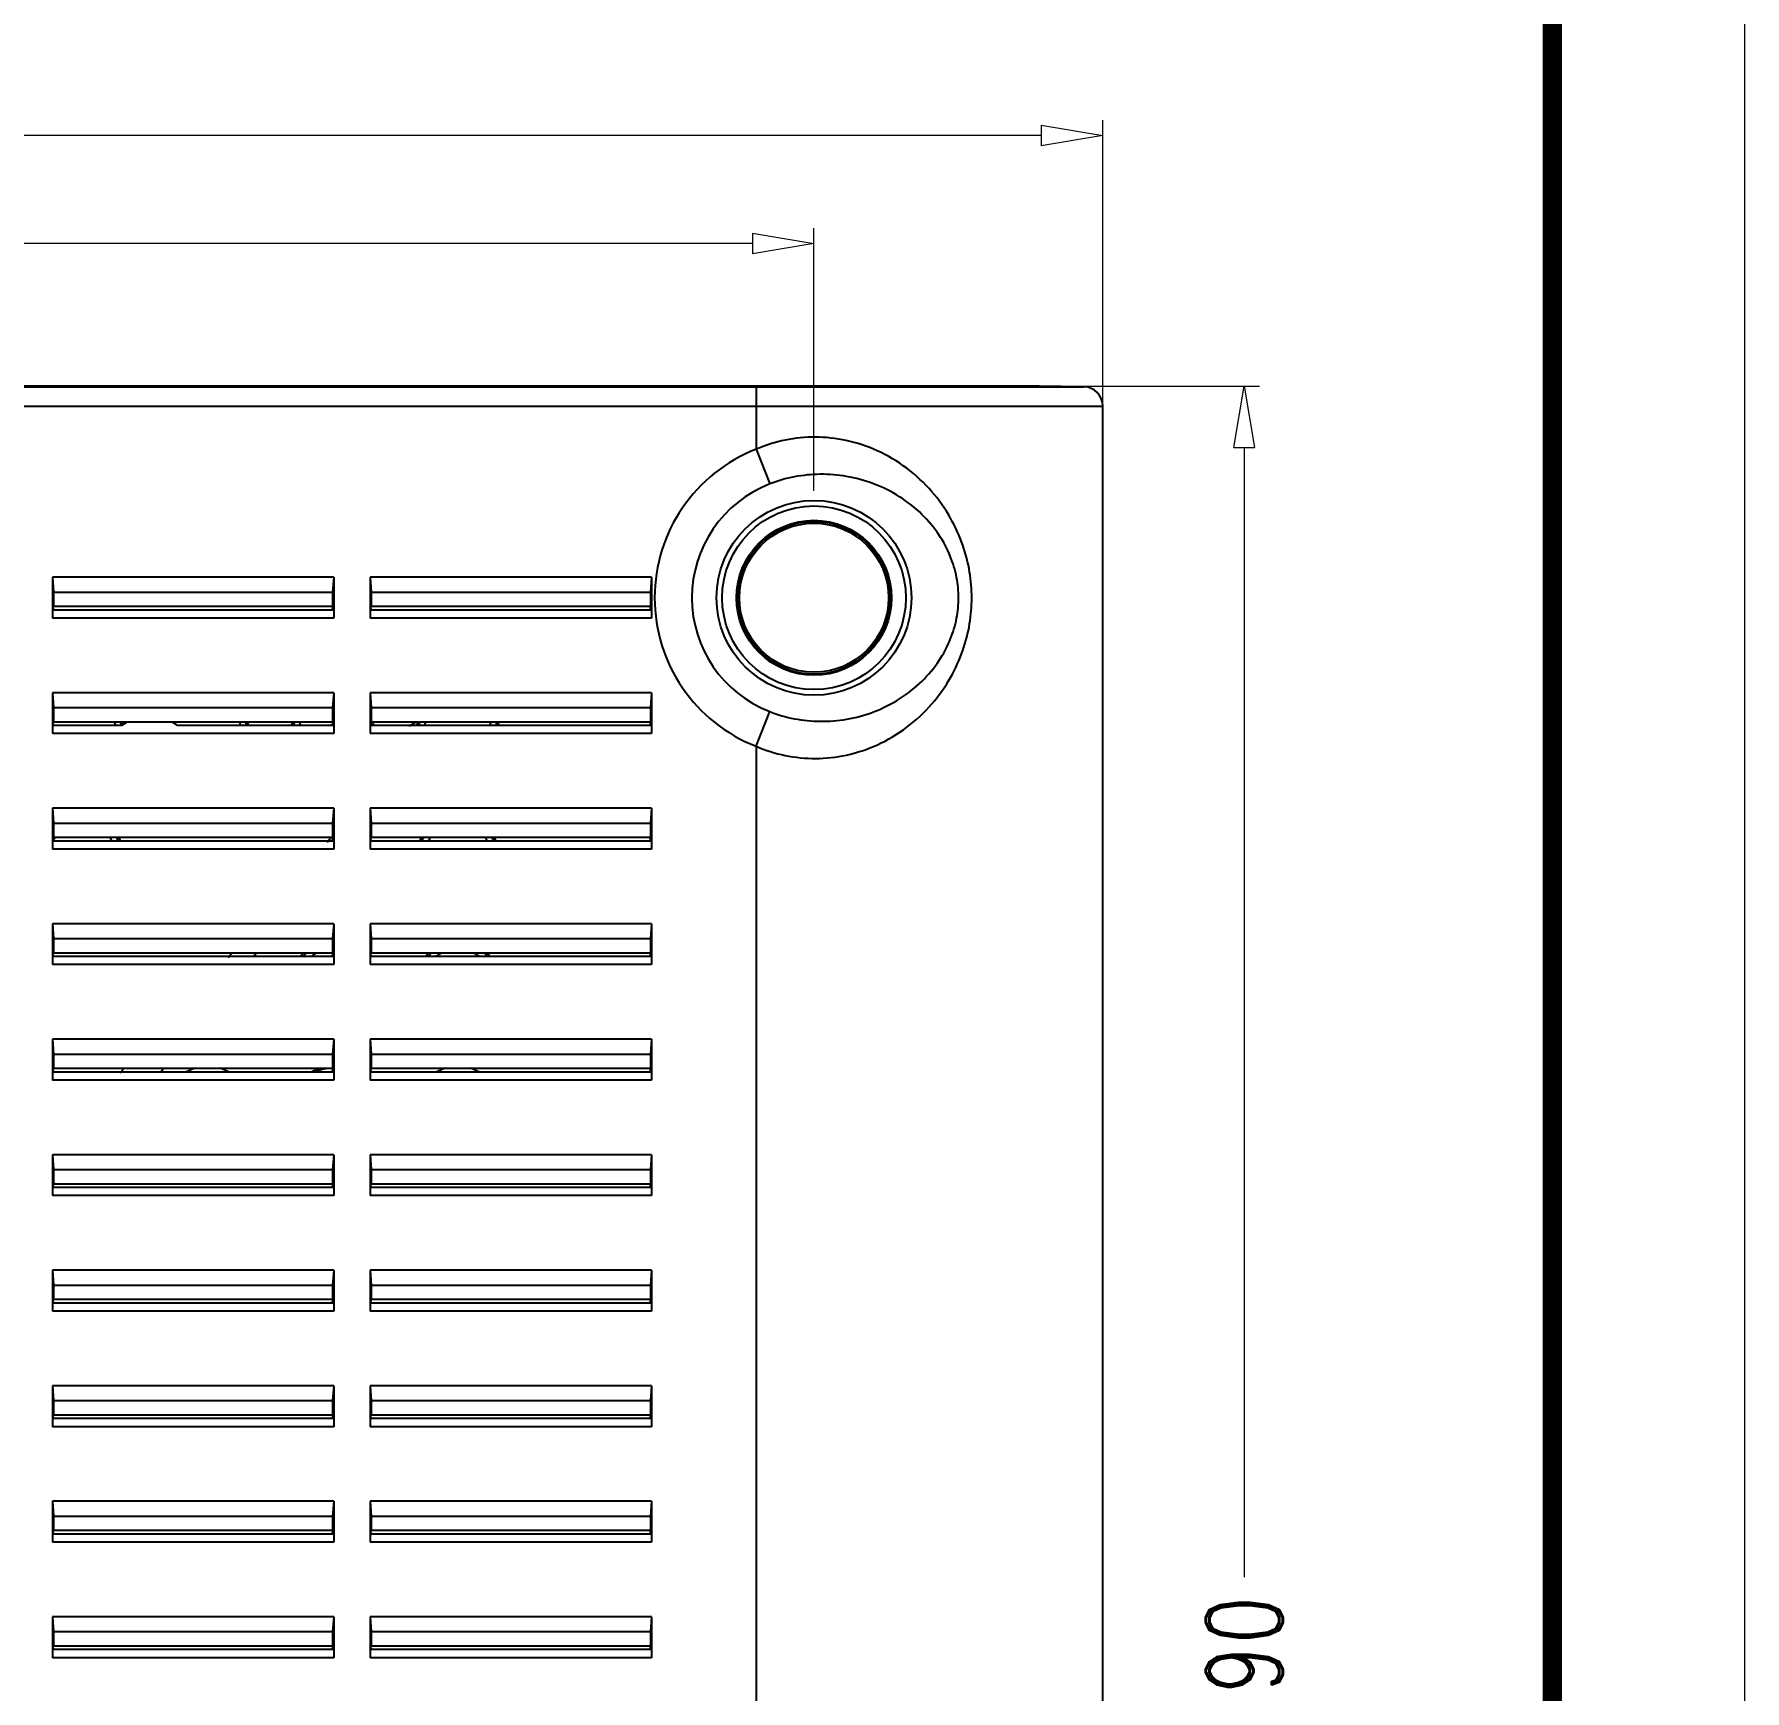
# Model space of a CAD drawing. Header units: millimetres. Extents: x 4086 to 4666, y 411 to 814.
# Drawn here: x 4577.5 to 4666.3, y 635.8 to 721.8 of the extents above; entities that cross this region are included whole.
import ezdxf

# ---------------------------------------------------------------- set-up
doc = ezdxf.new("R2010")
doc.units = ezdxf.units.MM
doc.layers.add('dim', color=82, linetype='Continuous', lineweight=9)
doc.layers.add('from', color=7, linetype='Continuous', lineweight=13)
doc.styles.add('ROMAND', font='romand.shx', dxfattribs={"width": 0.75, "bigfont": 'gbcbig.shx'})
doc.dimstyles.new('YanXiu', dxfattribs={"dimtxt": 2.5, "dimasz": 2.2, "dimexe": 1, "dimexo": 0, "dimgap": 0.66, "dimtad": 0, "dimzin": 1, "dimdsep": 46, "dimtxsty": 'ROMAND', "dimblk": 'CLOSEDBLANK', "dimcen": 0, "dimclrd": 3, "dimclre": 3, "dimclrt": 7, "dimazin": 0, "dimtfac": 1, "dimtofl": 0, "dimtmove": 0, "dimatfit": 3, "dimldrblk": 'CLOSEDBLANK', "dimfxl": 1, "dimlwd": 5, "dimlwe": 5, "dimarcsym": 0})

# ---------------------------------------------------------------- blocks, each defined once
blk = doc.blocks.new('_ClosedBlank')
at = {"color": 0, "linetype": 'ByBlock', "lineweight": -2}
for p, q in [((-1, 0.167), (0, 0)), ((-1, 0.167), (-1, -0.167)), ((0, 0), (-1, -0.167))]:
    blk.add_line(p, q, dxfattribs=at)
blk = doc.blocks.new('*D115')
at = {"layer": 'Defpoints', "color": 0}
for p in [(4617.958, 710.955), (4437.958, 698.111), (4617.958, 698.111)]:
    blk.add_point(p, dxfattribs=at)
at = {"layer": 'dim', "color": 3, "lineweight": 5}
for p, q in [((4437.958, 698.111), (4437.958, 711.754)), ((4617.958, 698.111), (4617.958, 711.754)), ((4441.158, 710.955), (4519.872, 710.955)), ((4614.758, 710.955), (4536.043, 710.955))]:
    blk.add_line(p, q, dxfattribs=at)
at = {"layer": 'dim', "color": 3, "lineweight": 5, "xscale": 3.2, "yscale": 3.2, "zscale": 3.2, "rotation": 180}
blk.add_blockref('_ClosedBlank', (4437.958, 710.955), dxfattribs=at)
at = {"layer": 'dim', "color": 3, "lineweight": 5, "xscale": 3.2, "yscale": 3.2, "zscale": 3.2}
blk.add_blockref('_ClosedBlank', (4617.958, 710.955), dxfattribs=at)
at = {"layer": 'dim', "color": 7, "insert": (4527.958, 710.955), "char_height": 4, "attachment_point": 5, "style": 'ROMAND'}
blk.add_mtext('180.00', dxfattribs=at)
blk = doc.blocks.new('*D116')
at = {"layer": 'Defpoints', "color": 0}
for p in [(4632.958, 716.555), (4422.958, 702.505), (4632.958, 702.505)]:
    blk.add_point(p, dxfattribs=at)
at = {"layer": 'dim', "color": 3, "lineweight": 5}
for p, q in [((4422.958, 702.505), (4422.958, 717.354)), ((4632.958, 702.505), (4632.958, 717.354)), ((4426.158, 716.555), (4519.658, 716.555)), ((4629.758, 716.555), (4536.257, 716.555))]:
    blk.add_line(p, q, dxfattribs=at)
at = {"layer": 'dim', "color": 3, "lineweight": 5, "xscale": 3.2, "yscale": 3.2, "zscale": 3.2, "rotation": 180}
blk.add_blockref('_ClosedBlank', (4422.958, 716.555), dxfattribs=at)
at = {"layer": 'dim', "color": 3, "lineweight": 5, "xscale": 3.2, "yscale": 3.2, "zscale": 3.2}
blk.add_blockref('_ClosedBlank', (4632.958, 716.555), dxfattribs=at)
at = {"layer": 'dim', "color": 7, "insert": (4527.958, 716.555), "char_height": 4, "attachment_point": 5, "style": 'ROMAND'}
blk.add_mtext('210.00', dxfattribs=at)
blk = doc.blocks.new('*D119')
at = {"layer": 'Defpoints', "color": 0}
for p in [(4629.658, 703.546), (4614.452, 563.65), (4640.302, 563.65)]:
    blk.add_point(p, dxfattribs=at)
at = {"layer": 'dim', "color": 3, "lineweight": 5}
for p, q in [((4629.658, 703.546), (4641.101, 703.546)), ((4640.302, 700.346), (4640.302, 641.683)), ((4640.302, 566.85), (4640.302, 625.513)), ((4614.452, 563.65), (4641.101, 563.65))]:
    blk.add_line(p, q, dxfattribs=at)
at = {"layer": 'dim', "color": 3, "lineweight": 5, "xscale": 3.2, "yscale": 3.2, "zscale": 3.2}
for p, rotation in [((4640.302, 703.546), 90), ((4640.302, 563.65), 270)]:
    blk.add_blockref('_ClosedBlank', p, dxfattribs=dict(at, rotation=rotation))
at = {"layer": 'dim', "color": 7, "insert": (4640.302, 633.598), "char_height": 4, "attachment_point": 5, "rotation": 90, "style": 'ROMAND'}
blk.add_mtext('139.90', dxfattribs=at)

msp = doc.modelspace()

# ---------------------------------------------------------------- linework, layer by layer
at = {"color": 7, "linetype": 'Continuous'}
for p, q in [((4423.94, 703.506), (4631.975, 703.506)), ((4629.658, 703.547), (4426.258, 703.547)), ((4614.958, 703.547), (4614.958, 702.507)), ((4631.975, 703.506), (4629.658, 703.547)), ((4422.958, 702.507), (4632.958, 702.507)), ((4614.958, 702.507), (4614.957, 700.26)), ((4632.958, 581.728), (4632.958, 702.506)), ((4614.958, 700.26), (4615.658, 698.46)), ((4593.015, 693.617), (4578.4, 693.617)), ((4578.4, 693.617), (4578.458, 692.847)), ((4578.4, 693.617), (4578.4, 691.492)), ((4593.015, 693.617), (4592.958, 692.847)), ((4593.015, 693.617), (4593.015, 691.492)), ((4594.9, 693.617), (4594.958, 692.847)), ((4594.9, 693.617), (4594.9, 691.492)), ((4609.515, 693.617), (4594.9, 693.617)), ((4609.515, 693.617), (4609.458, 692.847)), ((4609.515, 693.617), (4609.515, 691.492)), ((4578.458, 692.847), (4592.958, 692.847)), ((4578.458, 692.847), (4578.458, 692.093)), ((4592.958, 692.847), (4592.958, 692.093)), ((4594.958, 692.847), (4594.958, 692.093)), ((4594.958, 692.847), (4609.458, 692.847)), ((4609.458, 692.847), (4609.458, 692.093)), ((4593.015, 691.492), (4578.4, 691.492)), ((4578.458, 691.911), (4578.44, 692.093)), ((4592.975, 691.911), (4578.44, 691.911)), ((4592.958, 692.093), (4578.458, 692.093)), ((4592.958, 691.911), (4592.975, 692.093)), ((4609.515, 691.492), (4594.9, 691.492)), ((4594.958, 691.911), (4594.94, 692.093)), ((4609.475, 691.911), (4594.94, 691.911)), ((4609.458, 692.093), (4594.958, 692.093)), ((4609.458, 691.911), (4609.475, 692.093)), ((4593.015, 687.617), (4578.4, 687.617)), ((4578.4, 687.617), (4578.458, 686.847)), ((4578.4, 687.617), (4578.4, 685.492)), ((4578.458, 686.847), (4592.958, 686.847)), ((4578.458, 686.847), (4578.458, 686.093)), ((4593.015, 687.617), (4592.958, 686.847)), ((4592.958, 686.847), (4592.958, 686.093)), ((4593.015, 687.617), (4593.015, 685.492)), ((4594.9, 687.617), (4594.958, 686.847)), ((4594.9, 687.617), (4594.9, 685.492)), ((4609.515, 687.617), (4594.9, 687.617)), ((4594.958, 686.847), (4594.958, 686.093)), ((4594.958, 686.847), (4609.458, 686.847)), ((4609.515, 687.617), (4609.458, 686.847)), ((4609.458, 686.847), (4609.458, 686.093)), ((4609.515, 687.617), (4609.515, 685.492)), ((4578.458, 685.911), (4578.44, 686.093)), ((4582.009, 685.911), (4578.44, 685.911)), ((4592.958, 686.093), (4578.458, 686.093)), ((4592.975, 685.911), (4584.906, 685.911)), ((4592.958, 685.911), (4592.975, 686.093)), ((4594.958, 685.911), (4594.94, 686.093)), ((4609.475, 685.911), (4594.94, 685.911)), ((4609.458, 686.093), (4594.958, 686.093)), ((4609.458, 685.911), (4609.475, 686.093)), ((4614.958, 684.833), (4615.658, 686.634)), ((4593.015, 685.492), (4578.4, 685.492)), ((4609.515, 685.492), (4594.9, 685.492)), ((4614.957, 684.833), (4614.958, 599.131)), ((4578.4, 681.617), (4578.458, 680.847)), ((4593.015, 681.617), (4578.4, 681.617)), ((4578.4, 681.617), (4578.4, 679.492)), ((4593.015, 681.617), (4592.958, 680.847)), ((4593.015, 681.617), (4593.015, 679.492)), ((4594.9, 681.617), (4594.9, 679.492)), ((4594.9, 681.617), (4594.958, 680.847)), ((4609.515, 681.617), (4594.9, 681.617)), ((4609.515, 681.617), (4609.458, 680.847)), ((4609.515, 681.617), (4609.515, 679.492)), ((4578.458, 680.847), (4592.958, 680.847)), ((4578.458, 680.847), (4578.458, 680.093)), ((4592.958, 680.847), (4592.958, 680.093)), ((4594.958, 680.847), (4594.958, 680.093)), ((4594.958, 680.847), (4609.458, 680.847)), ((4609.458, 680.847), (4609.458, 680.093)), ((4578.458, 679.911), (4578.44, 680.093)), ((4592.975, 679.911), (4578.44, 679.911)), ((4592.958, 680.093), (4578.458, 680.093)), ((4592.665, 679.853), (4592.81, 680.03)), ((4592.81, 680.03), (4592.859, 680.089)), ((4592.958, 679.911), (4592.975, 680.093)), ((4594.958, 679.911), (4594.94, 680.093)), ((4609.475, 679.911), (4594.94, 679.911)), ((4609.458, 680.093), (4594.958, 680.093)), ((4609.458, 679.911), (4609.475, 680.093)), ((4593.015, 679.492), (4578.4, 679.492)), ((4609.515, 679.492), (4594.9, 679.492)), ((4578.4, 675.617), (4578.458, 674.847)), ((4578.4, 675.617), (4578.4, 673.492)), ((4593.015, 675.617), (4578.4, 675.617)), ((4593.015, 675.617), (4592.958, 674.847)), ((4593.015, 675.617), (4593.015, 673.492)), ((4594.9, 675.617), (4594.9, 673.492)), ((4594.9, 675.617), (4594.958, 674.847)), ((4609.515, 675.617), (4594.9, 675.617)), ((4609.515, 675.617), (4609.458, 674.847)), ((4609.515, 675.617), (4609.515, 673.492)), ((4578.458, 674.847), (4578.458, 674.093)), ((4578.458, 674.847), (4592.958, 674.847)), ((4592.958, 674.847), (4592.958, 674.093)), ((4594.958, 674.847), (4594.958, 674.093)), ((4594.958, 674.847), (4609.458, 674.847)), ((4609.458, 674.847), (4609.458, 674.093)), ((4593.015, 673.492), (4578.4, 673.492)), ((4578.458, 673.911), (4578.44, 674.093)), ((4592.975, 673.911), (4578.44, 673.911)), ((4592.958, 674.093), (4578.458, 674.093)), ((4587.527, 673.859), (4587.692, 674.045)), ((4588.981, 674.066), (4588.838, 673.881)), ((4592.958, 673.911), (4592.975, 674.093)), ((4609.515, 673.492), (4594.9, 673.492)), ((4594.958, 673.911), (4594.94, 674.093)), ((4609.475, 673.911), (4594.94, 673.911)), ((4609.458, 674.093), (4594.958, 674.093)), ((4609.458, 673.911), (4609.475, 674.093)), ((4578.4, 669.617), (4578.4, 667.492)), ((4578.4, 669.617), (4578.458, 668.847)), ((4593.015, 669.617), (4578.4, 669.617)), ((4593.015, 669.617), (4592.958, 668.847)), ((4593.015, 669.617), (4593.015, 667.492)), ((4594.9, 669.617), (4594.9, 667.492)), ((4594.9, 669.617), (4594.958, 668.847)), ((4609.515, 669.617), (4594.9, 669.617)), ((4609.515, 669.617), (4609.458, 668.847)), ((4609.515, 669.617), (4609.515, 667.492)), ((4578.458, 668.847), (4578.458, 668.093)), ((4578.458, 668.847), (4592.958, 668.847)), ((4592.958, 668.847), (4592.958, 668.093)), ((4594.958, 668.847), (4594.958, 668.093)), ((4594.958, 668.847), (4609.458, 668.847)), ((4609.458, 668.847), (4609.458, 668.093)), ((4593.015, 667.492), (4578.4, 667.492)), ((4578.458, 667.911), (4578.44, 668.093)), ((4592.975, 667.911), (4578.44, 667.911)), ((4592.958, 668.093), (4578.458, 668.093)), ((4581.915, 667.878), (4582.09, 668.055)), ((4584.151, 668.057), (4584.001, 667.878)), ((4592.958, 667.911), (4592.975, 668.093)), ((4609.515, 667.492), (4594.9, 667.492)), ((4594.958, 667.911), (4594.94, 668.093)), ((4609.475, 667.911), (4594.94, 667.911)), ((4609.458, 668.093), (4594.958, 668.093)), ((4609.458, 667.911), (4609.475, 668.093)), ((4578.4, 663.617), (4578.4, 661.492)), ((4578.4, 663.617), (4578.458, 662.847)), ((4593.015, 663.617), (4578.4, 663.617)), ((4578.458, 662.847), (4578.458, 662.093)), ((4578.458, 662.847), (4592.958, 662.847)), ((4593.015, 663.617), (4592.958, 662.847)), ((4592.958, 662.847), (4592.958, 662.093)), ((4593.015, 663.617), (4593.015, 661.492)), ((4594.9, 663.617), (4594.9, 661.492)), ((4594.9, 663.617), (4594.958, 662.847)), ((4609.515, 663.617), (4594.9, 663.617)), ((4594.958, 662.847), (4594.958, 662.093)), ((4594.958, 662.847), (4609.458, 662.847)), ((4609.515, 663.617), (4609.458, 662.847)), ((4609.458, 662.847), (4609.458, 662.093)), ((4609.515, 663.617), (4609.515, 661.492)), ((4578.458, 661.911), (4578.44, 662.093)), ((4592.975, 661.911), (4578.44, 661.911)), ((4592.958, 662.093), (4578.458, 662.093)), ((4592.958, 661.911), (4592.975, 662.093)), ((4594.958, 661.911), (4594.94, 662.093)), ((4609.475, 661.911), (4594.94, 661.911)), ((4609.458, 662.093), (4594.958, 662.093)), ((4609.458, 661.911), (4609.475, 662.093)), ((4593.015, 661.492), (4578.4, 661.492)), ((4609.515, 661.492), (4594.9, 661.492)), ((4578.4, 657.617), (4578.4, 655.492)), ((4578.4, 657.617), (4578.458, 656.847)), ((4593.015, 657.617), (4578.4, 657.617)), ((4593.015, 657.617), (4592.958, 656.847)), ((4593.015, 657.617), (4593.015, 655.492)), ((4594.9, 657.617), (4594.9, 655.492)), ((4594.9, 657.617), (4594.958, 656.847)), ((4609.515, 657.617), (4594.9, 657.617)), ((4609.515, 657.617), (4609.458, 656.847)), ((4609.515, 657.617), (4609.515, 655.492)), ((4578.458, 656.847), (4578.458, 656.093)), ((4578.458, 656.847), (4592.958, 656.847)), ((4592.958, 656.847), (4592.958, 656.093)), ((4594.958, 656.847), (4594.958, 656.093)), ((4594.958, 656.847), (4609.458, 656.847)), ((4609.458, 656.847), (4609.458, 656.093)), ((4578.458, 655.911), (4578.44, 656.093)), ((4592.975, 655.911), (4578.44, 655.911)), ((4592.958, 656.093), (4578.458, 656.093)), ((4592.958, 655.911), (4592.975, 656.093)), ((4594.958, 655.911), (4594.94, 656.093)), ((4609.475, 655.911), (4594.94, 655.911)), ((4609.458, 656.093), (4594.958, 656.093)), ((4609.458, 655.911), (4609.475, 656.093)), ((4593.015, 655.492), (4578.4, 655.492)), ((4609.515, 655.492), (4594.9, 655.492)), ((4578.4, 651.617), (4578.4, 649.492)), ((4578.4, 651.617), (4578.458, 650.847)), ((4593.015, 651.617), (4578.4, 651.617)), ((4593.015, 651.617), (4592.958, 650.847)), ((4593.015, 651.617), (4593.015, 649.492)), ((4594.9, 651.617), (4594.9, 649.492)), ((4594.9, 651.617), (4594.958, 650.847)), ((4609.515, 651.617), (4594.9, 651.617)), ((4609.515, 651.617), (4609.458, 650.847)), ((4609.515, 651.617), (4609.515, 649.492)), ((4578.458, 650.847), (4578.458, 650.093)), ((4578.458, 650.847), (4592.958, 650.847)), ((4592.958, 650.847), (4592.958, 650.093)), ((4594.958, 650.847), (4594.958, 650.093)), ((4594.958, 650.847), (4609.458, 650.847)), ((4609.458, 650.847), (4609.458, 650.093)), ((4593.015, 649.492), (4578.4, 649.492)), ((4578.458, 649.911), (4578.44, 650.093)), ((4592.975, 649.911), (4578.44, 649.911)), ((4592.958, 650.093), (4578.458, 650.093)), ((4592.958, 649.911), (4592.975, 650.093)), ((4609.515, 649.492), (4594.9, 649.492)), ((4594.958, 649.911), (4594.94, 650.093)), ((4609.475, 649.911), (4594.94, 649.911)), ((4609.458, 650.093), (4594.958, 650.093)), ((4609.458, 649.911), (4609.475, 650.093)), ((4578.4, 645.617), (4578.4, 643.492)), ((4578.4, 645.617), (4578.458, 644.847)), ((4593.015, 645.617), (4578.4, 645.617)), ((4593.015, 645.617), (4592.958, 644.847)), ((4593.015, 645.617), (4593.015, 643.492)), ((4594.9, 645.617), (4594.9, 643.492)), ((4594.9, 645.617), (4594.958, 644.847)), ((4609.515, 645.617), (4594.9, 645.617)), ((4609.515, 645.617), (4609.458, 644.847)), ((4609.515, 645.617), (4609.515, 643.492)), ((4578.458, 644.847), (4578.458, 644.093)), ((4578.458, 644.847), (4592.958, 644.847)), ((4592.958, 644.847), (4592.958, 644.093)), ((4594.958, 644.847), (4594.958, 644.093)), ((4594.958, 644.847), (4609.458, 644.847)), ((4609.458, 644.847), (4609.458, 644.093)), ((4593.015, 643.492), (4578.4, 643.492)), ((4578.458, 643.911), (4578.44, 644.093)), ((4592.975, 643.911), (4578.44, 643.911)), ((4592.958, 644.093), (4578.458, 644.093)), ((4592.958, 643.911), (4592.975, 644.093)), ((4609.515, 643.492), (4594.9, 643.492)), ((4594.958, 643.911), (4594.94, 644.093)), ((4609.475, 643.911), (4594.94, 643.911)), ((4609.458, 644.093), (4594.958, 644.093)), ((4609.458, 643.911), (4609.475, 644.093)), ((4578.4, 639.617), (4578.4, 637.492)), ((4578.4, 639.617), (4578.458, 638.847)), ((4593.015, 639.617), (4578.4, 639.617)), ((4578.458, 638.847), (4578.458, 638.093)), ((4578.458, 638.847), (4592.958, 638.847)), ((4593.015, 639.617), (4592.958, 638.847)), ((4592.958, 638.847), (4592.958, 638.093)), ((4593.015, 639.617), (4593.015, 637.492)), ((4594.9, 639.617), (4594.9, 637.492)), ((4594.9, 639.617), (4594.958, 638.847)), ((4609.515, 639.617), (4594.9, 639.617)), ((4594.958, 638.847), (4594.958, 638.093)), ((4594.958, 638.847), (4609.458, 638.847)), ((4609.515, 639.617), (4609.458, 638.847)), ((4609.458, 638.847), (4609.458, 638.093)), ((4609.515, 639.617), (4609.515, 637.492)), ((4578.458, 637.911), (4578.44, 638.093)), ((4592.975, 637.911), (4578.44, 637.911)), ((4592.958, 638.093), (4578.458, 638.093)), ((4592.958, 637.911), (4592.975, 638.093)), ((4594.958, 637.911), (4594.94, 638.093)), ((4609.475, 637.911), (4594.94, 637.911)), ((4609.458, 638.093), (4594.958, 638.093)), ((4609.458, 637.911), (4609.475, 638.093)), ((4593.015, 637.492), (4578.4, 637.492)), ((4609.515, 637.492), (4594.9, 637.492))]:
    msp.add_line(p, q, dxfattribs=at)
for radius in [5.06, 4.77, 4.026, 3.97, 3.871]:
    msp.add_circle((4617.958, 692.547), radius, dxfattribs=at)
for centre, radius, start, end in [((4631.957, 702.507), 1, 359.97239, 88.99068), ((4617.958, 692.547), 8.276, 111.2531, 248.74688), ((4617.958, 692.547), 6.344, 111.25257, 248.74743), ((4579.958, 685.547), 1.765, 12.06808, 18.35397), ((4579.958, 685.547), 2.065, 10.18715, 15.51957), ((4579.958, 685.547), 2.165, 10.31937, 14.90097), ((4586.458, 685.547), 1.765, 161.76395, 164.81731), ((4586.458, 685.547), 1.765, 12.06808, 18.35397), ((4586.458, 685.547), 2.065, 10.18715, 15.51957), ((4586.458, 685.547), 2.165, 9.87944, 14.90097), ((4592.958, 685.547), 2.165, 165.09903, 170.12056), ((4592.958, 685.547), 2.065, 164.57378, 169.8318), ((4592.958, 685.547), 1.765, 161.76395, 167.98482), ((4592.958, 685.547), 2.065, 10.58058, 15.23566), ((4592.958, 685.547), 2.165, 9.87944, 13.0803), ((4498.822, 837.395), 180.507, 302.93157, 303.04553), ((4599.553, 685.513), 2.266, 165.15612, 169.87374), ((4599.458, 685.547), 2.065, 164.57426, 169.8319), ((4599.458, 685.547), 1.765, 161.76453, 167.9851), ((4599.458, 685.547), 1.765, 12.06814, 18.35411), ((4599.458, 685.547), 2.065, 10.18717, 15.51968), ((4599.458, 685.547), 2.165, 9.86, 14.86076), ((4579.958, 679.047), 1.765, 143.20796, 149.26793), ((4579.958, 679.047), 1.765, 29.46988, 36.86387), ((4579.958, 679.047), 2.065, 24.85616, 30.71653), ((4579.958, 679.047), 2.165, 23.56083, 29.20914), ((4599.458, 679.047), 2.165, 150.79086, 156.43917), ((4599.458, 679.047), 2.065, 149.2909, 155.21549), ((4599.458, 679.047), 1.765, 143.20796, 150.51254), ((4599.458, 679.047), 1.765, 29.46988, 36.86387), ((4599.458, 679.047), 2.065, 24.85616, 30.71653), ((4599.458, 679.047), 2.165, 23.56083, 29.20914), ((4592.958, 672.547), 2.165, 134.02184, 140.55571), ((4592.958, 672.547), 2.065, 130.86781, 138.39537), ((4592.958, 672.547), 1.765, 118.61686, 128.5768), ((4599.458, 672.547), 2.165, 134.02184, 140.55571), ((4599.458, 672.547), 2.065, 130.86781, 138.39537), ((4599.458, 672.547), 1.765, 118.61686, 128.5768), ((4599.458, 672.547), 1.765, 51.37524, 61.61772), ((4599.458, 672.547), 2.065, 41.72247, 49.02882), ((4599.458, 672.547), 2.165, 39.44429, 45.97816), ((4586.458, 666.047), 2.165, 106.75662, 120.14264), ((4586.458, 666.047), 2.165, 59.85736, 73.24338), ((4592.958, 666.047), 2.165, 106.75662, 120.14264), ((4599.458, 666.047), 2.165, 106.75662, 120.14264), ((4599.458, 666.047), 2.165, 59.85736, 73.24338), ((4592.958, 666.047), 2.065, 99.61996, 114.58954)]:
    msp.add_arc(centre, radius, start, end, dxfattribs=at)
for start_param, end_param in [(0.492736, 0.631843), (-0.631843, -0.492736)]:
    msp.add_ellipse((4583.458, 683.929), major_axis=(0, 2.456), ratio=0.998849, start_param=start_param, end_param=end_param, dxfattribs=at)
for points, start_tangent, end_tangent in [([(4626.152, 692.547), (4626.043, 693.882), (4625.69, 695.274), (4625.049, 696.686), (4624.08, 698.056), (4622.775, 699.275), (4621.244, 700.185), (4619.635, 700.718), (4618.036, 700.892), (4616.464, 700.736), (4614.957, 700.26)], (-0.000198, 1), (-0.917725, -0.397216)), ([(4625.466, 692.547), (4625.365, 693.607), (4625.037, 694.708), (4624.447, 695.816), (4623.565, 696.875), (4622.396, 697.799), (4621.048, 698.472), (4619.653, 698.852), (4618.282, 698.963), (4616.941, 698.829), (4615.658, 698.46)], (-0.000088, 1), (-0.932019, -0.362408)), ([(4614.957, 684.833), (4616.464, 684.358), (4618.038, 684.201), (4619.639, 684.377), (4621.252, 684.912), (4622.784, 685.825), (4624.085, 687.043), (4625.05, 688.41), (4625.688, 689.815), (4626.042, 691.206), (4626.152, 692.547)], (0.91773, -0.397204), (-0.000283, 1)), ([(4615.658, 686.634), (4616.941, 686.265), (4618.284, 686.131), (4619.657, 686.242), (4621.055, 686.624), (4622.403, 687.299), (4623.569, 688.222), (4624.448, 689.279), (4625.036, 690.382), (4625.364, 691.482), (4625.466, 692.547)], (0.932021, -0.362405), (-0.000146, 1))]:
    msp.add_spline(points, degree=3, dxfattribs=dict(at, start_tangent=start_tangent, end_tangent=end_tangent))
at = {"layer": 'from'}
msp.add_lwpolyline([(4086.243, 410.979), (4666.302, 410.979), (4666.302, 814.068), (4086.243, 814.068)], close=True, dxfattribs=at)
at = {"layer": 'from', "const_width": 1}
msp.add_lwpolyline([(4096.239, 420.976), (4096.239, 804.071), (4656.305, 804.071), (4656.305, 420.976), (4096.239, 420.976)], dxfattribs=at)

# ---------------------------------------------------------------- dimensions: what is measured, and where the dimension line sits
at = {"layer": 'dim'}
for base, p1, p2, picture, middle in [((4632.958, 716.555), (4422.958, 702.505), (4632.958, 702.505), '*D116', (4527.958, 716.555)), ((4617.958, 710.955), (4437.958, 698.111), (4617.958, 698.111), '*D115', (4527.958, 710.955))]:
    dim = msp.add_linear_dim(base=base, p1=p1, p2=p2, dimstyle='YanXiu', override={"dimtxt": 4, "dimasz": 3.2, "dimexe": 0.7996, "dimgap": 0.7996}, dxfattribs=at)
    dim.commit()
    dim.dimension.update_dxf_attribs({"geometry": picture, "text_midpoint": middle})
dim = msp.add_linear_dim(base=(4640.302, 563.65), p1=(4629.658, 703.546), p2=(4614.452, 563.65), angle=90, dimstyle='YanXiu', override={"dimtxt": 4, "dimasz": 3.2, "dimexe": 0.7996, "dimgap": 0.7996}, dxfattribs=at)
dim.commit()
dim.dimension.update_dxf_attribs({"geometry": '*D119', "text_midpoint": (4640.302, 633.598)})

doc.saveas('drawing.dxf')
